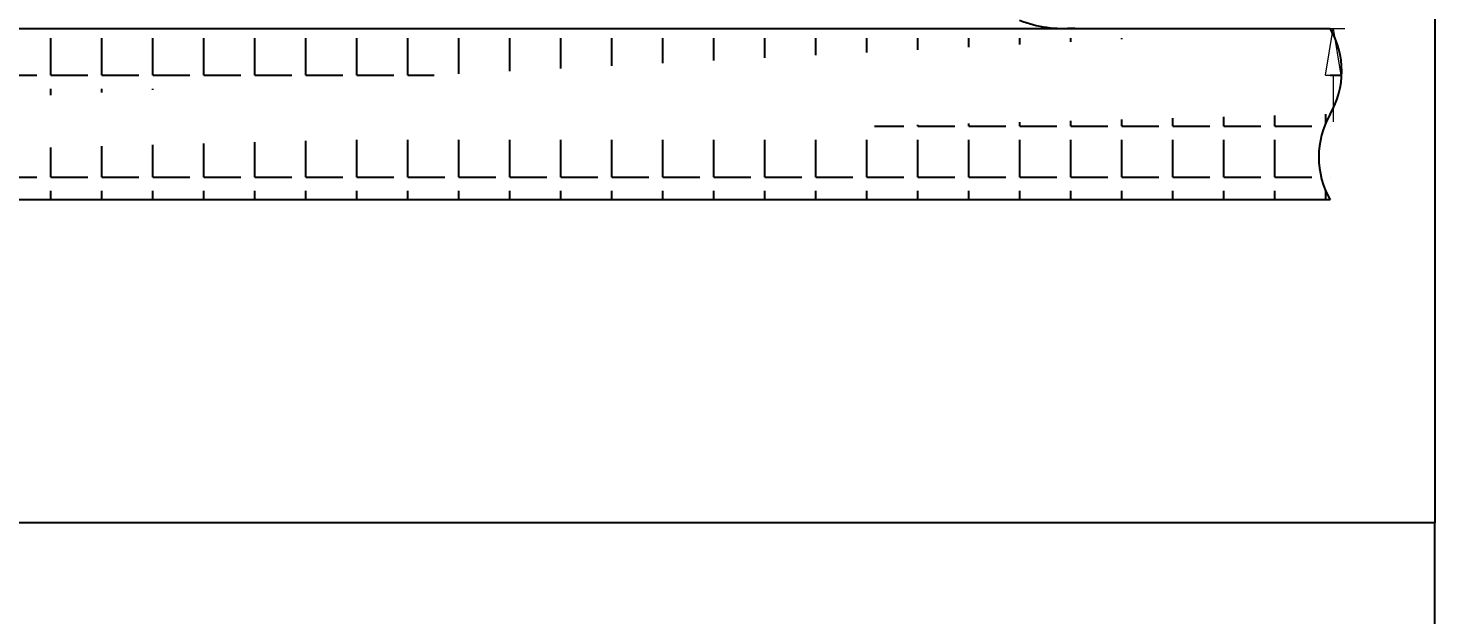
# Model space of a CAD drawing. Header units: millimetres. Extents: x 14343 to 15285, y -9166 to -7819.
# Drawn here: x 15092.3 to 15284.9, y -8505.4 to -8425 of the extents above; entities that cross this region are included whole.
import ezdxf

# ---------------------------------------------------------------- set-up
doc = ezdxf.new("R2010")
doc.units = ezdxf.units.MM
doc.layers.add('dim', color=3, linetype='Continuous', lineweight=9)
doc.styles.add('FFS', font='simfang0.ttf', dxfattribs={"width": 0.8})
doc.dimstyles.new('YanXiu', dxfattribs={"dimtxt": 2.5, "dimasz": 2.2, "dimexe": 1, "dimexo": 0, "dimgap": 0.66, "dimtad": 0, "dimzin": 9, "dimdsep": 46, "dimtxsty": 'FFS', "dimblk": 'CLOSEDBLANK', "dimcen": 0, "dimclrd": 256, "dimclre": 131, "dimclrt": 42, "dimazin": 0, "dimtfac": 1, "dimtofl": 0, "dimtmove": 0, "dimatfit": 3, "dimldrblk": 'CLOSEDBLANK', "dimfxl": 1, "dimlwd": 5, "dimlwe": 5, "dimarcsym": 0})

# ---------------------------------------------------------------- blocks, each defined once
blk = doc.blocks.new('_ClosedBlank')
at = {"color": 0, "linetype": 'ByBlock', "lineweight": -2}
for p, q in [((-1, 0.1666666666666667), (0, 0)), ((-1, 0.1666666666666667), (-1, -0.1666666666666667)), ((0, 0), (-1, -0.1666666666666667))]:
    blk.add_line(p, q, dxfattribs=at)
blk = doc.blocks.new('*D124')
at = {"layer": 'Defpoints', "color": 0}
for p in [(442.459149643013, 68.9759960628453), (440.3846693389551, 61.15559137630589), (457.052777370347, 61.15559137630589)]:
    blk.add_point(p, dxfattribs=at)
at = {"layer": 'dim', "lineweight": 5}
for p, q in [((457.052777370347, 75.3759960628453), (457.052777370347, 83.78836114978994)), ((457.052777370347, 54.75559137630589), (457.052777370347, 48.3555913763059))]:
    blk.add_line(p, q, dxfattribs=at)
at = {"layer": 'dim', "color": 131, "lineweight": 5}
for p, q in [((444.058349643013, 68.9759960628453), (458.651977370347, 68.9759960628453)), ((441.9838693389551, 61.15559137630589), (458.651977370347, 61.15559137630589))]:
    blk.add_line(p, q, dxfattribs=at)
at = {"layer": 'dim', "lineweight": 5, "xscale": 6.4, "yscale": 6.4, "zscale": 6.4}
for p, rotation in [((457.052777370347, 68.9759960628453), 270), ((457.052777370347, 61.15559137630589), 90)]:
    blk.add_blockref('_ClosedBlank', p, dxfattribs=dict(at, rotation=rotation))
at = {"layer": 'dim', "color": 42, "insert": (457.052777370347, 93.46539898762785), "char_height": 8, "attachment_point": 5, "rotation": 90, "style": 'FFS'}
blk.add_mtext('7.82', dxfattribs=at)
blk = doc.blocks.new('*D125')
at = {"layer": 'Defpoints', "color": 0}
for p in [(241.6241978880189, 129.9352850218474), (234.6919516254111, 107.4887693115578), (449.5903830135558, 100.7793963485256), (5.525407547678696, 61.15559137630589), (456.6476916886585, 61.15559137630589)]:
    blk.add_point(p, dxfattribs=at)
at = {"layer": 'dim', "color": 131, "lineweight": 5}
blk.add_line((241.6241978880189, 129.9352850218474), (235.7948376676501, 130.7525341218355), dxfattribs=at)
at = {"layer": 'dim', "lineweight": 5}
for start, end in [(172.7532680056997, 174.3465026291055), (177.67291063007, 179.2661452534759)]:
    blk.add_arc((732.2232210162234, 61.1555913763059), 499.6840275606302, start, end, dxfattribs=at)
at = {"layer": 'dim', "lineweight": 5, "xscale": 6.4, "yscale": 6.4, "zscale": 6.4}
for p, rotation in [((237.3785496831394, 130.5305050877098), 82.3863406324376), ((232.5391934555932, 61.15559137630593), 269.6330726267379)]:
    blk.add_blockref('_ClosedBlank', p, dxfattribs=dict(at, rotation=rotation))
at = {"layer": 'dim', "color": 42, "insert": (233.7505007055506, 95.9273400422913), "char_height": 8, "attachment_point": 5, "rotation": 86.0097066295878, "style": 'FFS'}
blk.add_mtext('7.98°', dxfattribs=at)
blk = doc.blocks.new('u9')
h = blk.add_hatch()
h.set_pattern_fill('ANGLE', style=0)
h.set_pattern_definition([(0, (-14912.19285506293, 8458.280552477207), (0, 6.985), [5.08, -1.905]), (90, (-14912.19285506293, 8458.280552477207), (-6.985, 4.276937690724653e-16), [5.08, -1.905])])
edge = h.paths.add_edge_path()
edge.add_line((5.525407547675059, 67.75873201770446), (456.647691688655, 67.75873201770446))
edge.add_line((456.6485919315819, 44.25383608333868), (5.525407547669602, 44.25383608333868))
edge.add_arc((466.8265104278162, 50.13006006693286), 11.75244796718289, 149.9999999999897, 210.0000000000103)
edge.add_arc((446.4706734353476, 61.8825080341212), 11.75244796718289, 329.9999999999897, 390.0000000000103)
edge.add_arc((-4.652510948564668, 61.88250803411938), 11.75244796718289, 329.9999999999897, 390.0000000000103)
edge.add_arc((15.70332604390387, 50.13006006693104), 11.75244796718289, 149.9999999999897, 210.0000000000103)
h.paths.add_polyline_path([(451.0527773703434, 89.99070179118826), (451.0527773703434, 110.1463774668646), (463.0527773703434, 110.1463774668646), (463.0527773703434, 89.99070179118826)], flags=9)
at = {"color": 7}
for p, q in [((5.525407547675059, 67.75873201770446), (456.647691688655, 67.75873201770446)), ((456.6485919315819, 44.25383608333868), (5.525407547669602, 44.25383608333868))]:
    blk.add_line(p, q, dxfattribs=at)
at = {"color": 7, "linetype": 'Continuous'}
blk.add_arc((420.0229308698199, 83.74991052690166), 15.9911785092, 248.2023550336084, 275.8364714847527, dxfattribs=at)
at = {"color": 7}
for centre, start, end in [((446.4706734353476, 61.8825080341212), 329.9999999999897, 30.00000000001033), ((466.8265104278162, 50.13006006693286), 149.9999999999897, 210.0000000000103)]:
    blk.add_arc(centre, 11.75244796718289, start, end, dxfattribs=at)
at = {"layer": 'Defpoints', "color": 2}
for points in [[(0, 673.520345422703), (-470.9806695593998, 673.520345422703), (-470.9806695593998, 0), (0, 0)], [(-3.637978807091713e-12, 673.520345422703), (470.9806695593961, 673.520345422703), (470.9806695593961, 0), (-3.637978807091713e-12, 0)]]:
    blk.add_lwpolyline(points, close=True, dxfattribs=at)
at = {"layer": 'dim'}
dim = blk.add_angular_dim_2l(base=(234.6919516254075, 114.0919099529564), line1=((449.5903830135521, 107.3825369899241), (241.6241978880153, 136.538425663246)), line2=((5.525407547675059, 67.75873201770446), (456.647691688655, 67.75873201770446)), dimstyle='YanXiu', override={"dimtxt": 8, "dimasz": 6.4, "dimexe": 1.5992, "dimgap": 1.5992, "dimzin": 8}, dxfattribs=at)
dim.commit()
dim.dimension.update_dxf_attribs({"geometry": '*D125', "text_midpoint": (233.7505007055469, 102.5304806836899), "insert": (-3.637978807091713e-12, 6.603140641398568)})
dim = blk.add_linear_dim(base=(457.0527773703434, 67.75873201770446), p1=(442.4591496430094, 75.57913670424387), p2=(440.3846693389514, 67.75873201770446), angle=90, dimstyle='YanXiu', override={"dimtxt": 8, "dimasz": 6.4, "dimexe": 1.5992, "dimexo": 1.5992, "dimgap": 1.5992, "dimzin": 8, "dimblk": 'ClosedBlank', "dimblk2": 'ClosedBlank', "dimldrblk": 'ClosedBlank'}, dxfattribs=at)
dim.commit()
dim.dimension.update_dxf_attribs({"geometry": '*D124', "text_midpoint": (457.0527773703434, 100.0685396290264), "dimtype": 128, "insert": (-3.637978807091713e-12, 6.603140641398568)})

msp = doc.modelspace()

# ---------------------------------------------------------------- block references
msp.add_blockref('u9', (14813.94824794438, -8492.810112410534))
at = {"rotation": 180}
msp.add_blockref('u9', (14813.94824794438, -8492.810112410534), dxfattribs=at)

doc.saveas('drawing.dxf')
